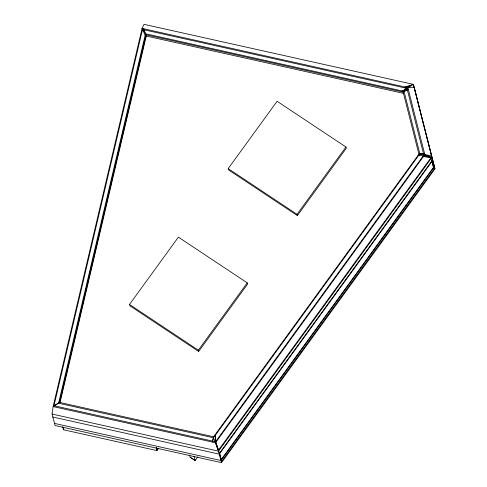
<?xml version="1.0" encoding="UTF-8"?>
<svg xmlns="http://www.w3.org/2000/svg" width="487" height="487" viewBox="0 0 487 487"><rect width="100%" height="100%" fill="white"/><g stroke="black" fill="none" stroke-linecap="round" stroke-linejoin="round"><path stroke-width="0.73" d="M52.054 414.047L53.113 406.578L142.094 28.416L144.042 24.35L413.402 84.373L434.946 168.91L221.53 462.65L55.092 425.528L52.054 414.047L218.499 451.169L221.53 462.65M215.412 434.294L215.534 441.752L53.978 405.72L142.514 29.451L406.955 88.372L423.842 155.036L215.534 441.752L218.438 450.067M405.014 87.003L413.402 84.373L431.908 157.429L218.499 451.169L215.504 442.75L53.113 406.578L58.598 403.23L145.534 33.761L142.094 28.416L407.856 87.636L414.108 87.167M53.978 405.72L59.444 402.384L145.942 34.766L143.708 28.776M59.645 402.171L145.984 35.216M59.95 402.913L146.277 36.038L145.942 34.766L403.151 92.08L407.327 89.839M212.435 441.064L213.616 436.772L418.893 154.221L423.507 153.703M212.362 442.099L213.55 437.783L419.861 153.813L424.494 153.295M129.487 304.46L178.394 237.145L247.238 282.868L247.573 284.14L198.666 351.456L129.828 305.733L129.487 304.46L198.331 350.183L198.666 351.456M228.19 168.605L277.097 101.29L345.94 147.013L346.275 148.285L297.368 215.601L228.531 169.878L228.19 168.605L297.033 214.329L297.368 215.601M198.331 350.183L247.238 282.868M297.033 214.329L345.94 147.013M158.007 448.484L157.124 449.696L156.564 447.583M62.701 426.916L63.45 429.753L156.966 450.603L158.744 448.156M189.626 455.089L190.18 457.25L195.184 460.574L197.825 456.861M58.598 403.23L213.55 437.783L215.479 442.793L424.834 154.635L407.856 87.636L413.402 84.373M430.885 157.812L433.905 169.239L221.561 461.512L218.541 450.091L430.885 157.812L422.862 156.382M432.7 160.406L219.284 454.146L52.846 417.024M402.548 91.032L407.856 87.636L404.04 91.361L145.534 33.761M401.665 91.751L406.955 88.372M408.234 89.109L404.04 91.361L419.861 153.813M404.125 87.745L411.077 85.56M419.051 154.927L424.834 154.635L431.5 155.803M418.089 155.329L423.842 155.036L427.531 155.682M419.453 154.373L424.834 154.635L431.908 157.429L434.946 168.91M423.848 155.986L431.908 157.429M146.277 36.038L403.486 93.352L403.151 92.08L419.045 154.756M59.444 402.384L213.616 436.772M54.526 423.404L220.97 460.525L434.38 166.779L414.187 87.35M190.186 457.202L195.171 460.513M142.094 28.416L145.583 36.288M215.595 441.672L218.541 450.091M215.534 442.713L218.499 451.169M194.051 456.282L195.184 460.574M156.217 447.766L156.966 450.603M63.042 426.983L63.791 429.82M215.357 435.293L215.479 442.793M431.957 160.807L219.613 453.08L221.287 459.43L433.631 167.157L431.957 160.807"/></g></svg>
